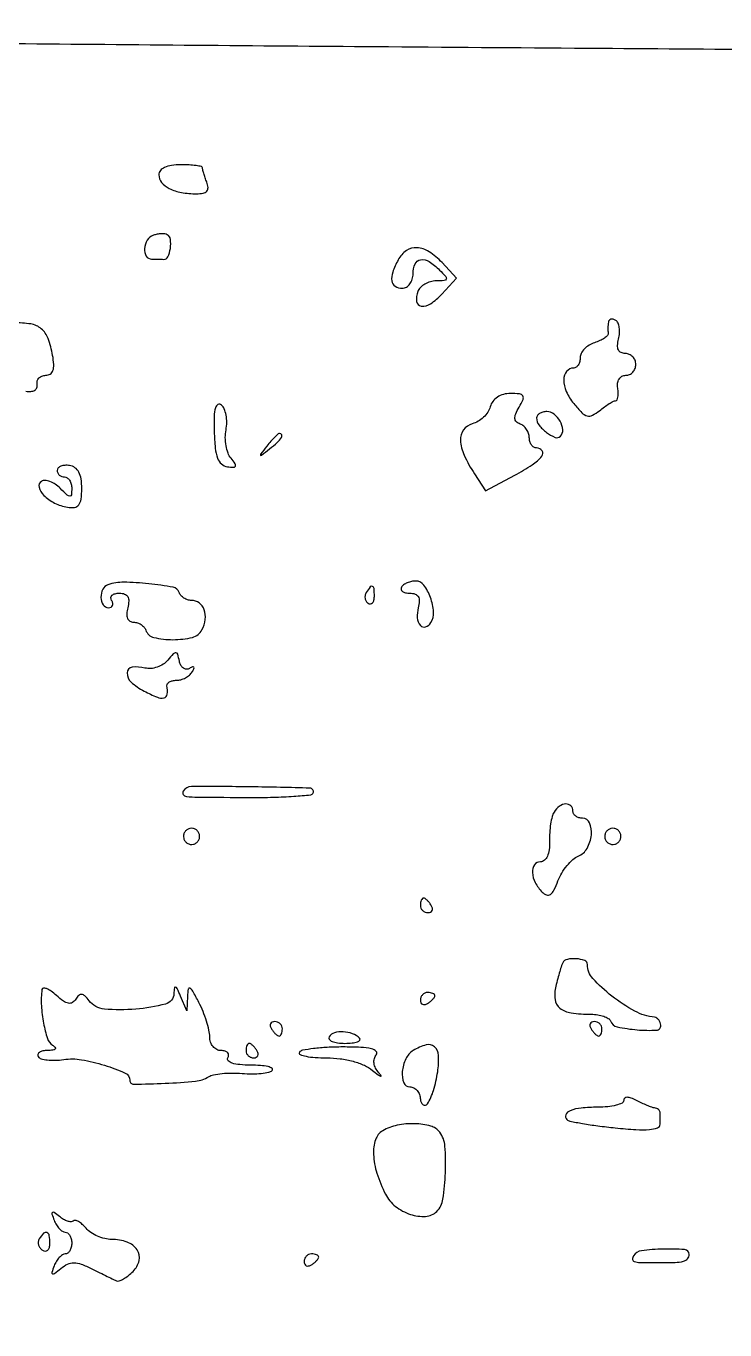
# Model space of a CAD drawing. Extents: x 0 to 5034, y 0 to 2560.
# Drawn here: x 2934.7 to 3030.9, y 2019.5 to 2199.1 of the extents above; entities that cross this region are included whole.
import ezdxf

# ---------------------------------------------------------------- set-up
doc = ezdxf.new("R2010")
doc.units = 0

msp = doc.modelspace()

# ---------------------------------------------------------------- linework, layer by layer
for points in [[(3315.229798, 2294.725646, 0.000021), (3228.5, 2295.347967, -0.000415)], [(2904.151592, 2200.106382, -0.019907), (2905.857587, 2198.947169, 0.136476), (2909.384052, 2197.59816, 0.015007), (2918.108334, 2197.038379, 0.00624), (2934.647086, 2196.681372, 0.000372), (2984.60265, 2196.26381, 0.000076), (3013.877148, 2196.045363, 0.000121), (3038.939529, 2195.868262, 0.000024), (3061.03293, 2195.718559, 0.005982), (3063, 2195.728857, -0.004119), (3064.867978, 2195.745594, -0.000065), (3075.4875, 2195.751873, -0.000172), (3087.83119, 2195.753306, -0.000114), (3102, 2195.746828, -0.000762), (3147.695655, 2195.64583, -0.001838)], [(2934.675811, 2148.810873, 0.060563), (2935.375917, 2148.777371, 0.11671), (2935.908281, 2148.945282, 0.16102), (2936.204285, 2149.287166, 0.149012), (2936.25, 2149.75, -0.116256), (2936.266238, 2150.226327, -0.123788), (2936.49461, 2150.632812, -0.114473), (2936.905542, 2150.904779, -0.08941), (2937.433779, 2151, 0.141258), (2938.047384, 2151.176882, 0.17167), (2938.416597, 2151.643436, 0.098194), (2938.527932, 2152.471405, 0.028885), (2938.37396, 2153.75, 0.042856), (2937.745895, 2156.080355, 0.131687), (2936.816721, 2157.407577, 0.135758), (2935.367196, 2158.069341, 0.046743), (2933.046498, 2158.220385, -0.027919)]]:
    msp.add_lwpolyline(points, format="xyb")
for points in [[(2953, 2178.606989, 0.176033), (2953.379819, 2177.561591, 0.10241), (2954.438984, 2176.722987, 0.074002), (2956.093412, 2176.178663, 0.042556), (2958.188776, 2176, 0.047173), (2959.0936, 2176.085556, 0.164284), (2959.59772, 2176.370334, 0.202045), (2959.76608, 2176.858347, 0.075113), (2959.606989, 2177.581787, -0.008099), (2959.374575, 2178.218074, -0.009838), (2959.178303, 2178.821775, -0.008575), (2959.032484, 2179.333672, -0.065182), (2959, 2179.581787, 0.354811), (2958.866077, 2179.746753, 0.017119), (2958.11875, 2179.87715, 0.021539), (2957.150145, 2179.969876, 0.013093), (2956, 2180, 0.034744), (2954.730014, 2179.911644, 0.074083), (2953.788402, 2179.633916, 0.111041), (2953.210442, 2179.189154, 0.175193)], [(2952.25, 2170.281721, 0.168981), (2951.40789, 2169.601836, 0.12077), (2951.027943, 2168.441372, 0.153328), (2951.265247, 2167.419842, 0.265555), (2952, 2167, -0.002316), (2952.433157, 2166.997994, -0.001757), (2952.908152, 2166.991924, -0.001776), (2953.353822, 2166.983078, -0.004146), (2953.687328, 2166.972506, 0.307549), (2954.254908, 2167.32579, 0.069723), (2954.583151, 2168.475574, 0.066064), (2954.591789, 2169.722145, 0.238516), (2954.160933, 2170.361084, 0.098497), (2953.819561, 2170.471514, 0.039523), (2953.326962, 2170.489994, 0.037158), (2952.777117, 2170.426042, 0.038604)], [(2985.945986, 2166.899075, 0.036529), (2985.190624, 2165.200179, 0.122225), (2985.067282, 2163.996339, 0.220309), (2985.531543, 2163.279676, 0.141502), (2986.5, 2163, 0.130775), (2987.075754, 2163.153209, 0.10214), (2987.5625, 2163.583333, 0.08892), (2987.888136, 2164.230589, 0.072314), (2988, 2165, -0.102194), (2988.277271, 2166.342418, -0.262553), (2989.039297, 2166.921615, -0.17928), (2990.201813, 2166.663621, -0.053105), (2991.642857, 2165.5, -0.013635), (2992.487062, 2164.608452, -0.263647), (2992.565451, 2164.25, -0.30983), (2992.298287, 2164.038499, -0.017184), (2991.178417, 2164, 0.068782), (2990.385322, 2163.89038, 0.062944), (2989.625558, 2163.568782, 0.066732), (2989.012282, 2163.093399, 0.103294), (2988.650663, 2162.532025, 0.123204), (2988.485116, 2161.173219, 0.346907), (2989.122244, 2160.54416, 0.177923), (2990.413049, 2160.861366, 0.056972), (2991.938977, 2162.164875), (2993.997182, 2164.374098), (2991.980852, 2166.520382, 0.059025), (2990.196678, 2168.019196, 0.130258), (2988.52132, 2168.577602, 0.169493), (2987.078808, 2168.173515, 0.118165)], [(3014.881579, 2158.309017, 0.019733), (3014.84332, 2157.949036, 0.013217), (3014.826763, 2157.535237, 0.013321), (3014.832027, 2157.132865, 0.025432), (3014.861265, 2156.81094, -0.225632), (3014.765215, 2156.503057, -0.053485), (3014.349021, 2156.139721, -0.044745), (3013.730664, 2155.784526, -0.031169), (3012.979687, 2155.493553, 0.06138), (3012.222754, 2155.146464, 0.063324), (3011.581533, 2154.628966, 0.070135), (3011.147154, 2154.027221, 0.121901), (3011, 2153.432612, -0.060446), (3010.933527, 2152.884769, -0.079144), (3010.737678, 2152.42083, -0.097203), (3010.447589, 2152.110192, -0.157737), (3010.106989, 2152, 0.228322), (3009.138332, 2151.533341, 0.170536), (3008.742887, 2150.397683, 0.105034), (3009.092915, 2148.771767, 0.06492), (3010.120438, 2147.099593, 0.022377), (3011.227879, 2145.850614, 0.134252), (3011.968784, 2145.412778, 0.189022), (3012.693771, 2145.490507, 0.053121), (3013.659342, 2146.132242, -0.015905), (3014.332838, 2146.655935, -0.019634), (3014.993627, 2147.098221, -0.018364), (3015.567777, 2147.422291, -0.119852), (3015.887309, 2147.5, 0.288473), (3016.088176, 2147.626409, 0.07183), (3016.209788, 2148.014062, 0.051475), (3016.242446, 2148.579285, 0.030678), (3016.170756, 2149.25, -0.076852), (3016.161049, 2149.923278, -0.105909), (3016.367832, 2150.489733, -0.123302), (3016.75815, 2150.863981, -0.130487), (3017.270475, 2151, 0.10661), (3017.803174, 2151.114888, 0.099423), (3018.256535, 2151.440625, 0.095994), (3018.560463, 2151.927375, 0.09195), (3018.666667, 2152.5, 0.095625), (3018.556158, 2153.072535, 0.097077), (3018.24074, 2153.559375, 0.098706), (3017.769992, 2153.885303, 0.102559), (3017.216702, 2154, -0.11319), (3016.628138, 2154.134968, -0.173113), (3016.264635, 2154.504533, -0.125278), (3016.148468, 2155.125128, -0.047928), (3016.289489, 2155.999004, 0.046215), (3016.422423, 2156.805232, 0.054994), (3016.392509, 2157.575304, 0.064046), (3016.21553, 2158.198685, 0.15438), (3015.90612, 2158.558021, 0.072614), (3015.550821, 2158.711855, 0.126175), (3015.231387, 2158.715881, 0.160159), (3014.999239, 2158.571615, 0.13883)], [(2998.625467, 2146.675787, -0.083058), (2998.295186, 2145.939193, -0.056255), (2997.701596, 2145.233944, -0.05519), (2996.949953, 2144.664325, -0.07073), (2996.150261, 2144.329043, 0.177032), (2994.95026, 2143.497087, 0.166216), (2994.530442, 2142.062707, 0.096882), (2995.029208, 2140.005449, 0.037273), (2996.459149, 2137.422002), (2997.985186, 2135.092976), (3001.992593, 2137.232011, 0.02247), (3004.410118, 2138.665517, 0.079422), (3005.740535, 2139.877078, 0.336087), (3005.758999, 2140.610867, 0.241407), (3005, 2141, -0.140362), (3004.618662, 2141.109202, -0.099913), (3004.29375, 2141.416146, -0.085122), (3004.074923, 2141.8752, -0.068857), (3004, 2142.416667, 0.080758), (3003.906455, 2142.99206, 0.066866), (3003.632812, 2143.550162, 0.06806), (3003.227825, 2144.007, 0.09078), (3002.75, 2144.286013, -0.100295), (3002.221585, 2144.60808, -0.192399), (3002.011973, 2145.049482, -0.119448), (3002.1229, 2145.678429, -0.029466), (3002.602346, 2146.619347, 0.028563), (3003.137265, 2147.664467, 0.250933), (3003.099239, 2148.165442, 0.230332), (3002.653903, 2148.43882, 0.024452), (3001.403601, 2148.5, 0.065388), (3000.434754, 2148.372753, 0.080131), (2999.602483, 2147.999982, 0.087195), (2998.98206, 2147.416208, 0.096825)], [(2960.621488, 2143.243789, 0.017393), (2960.760539, 2140.976439, 0.065429), (2961.080036, 2139.591357, 0.118962), (2961.621573, 2138.789834, 0.149619), (2962.427296, 2138.407792, 0.026005), (2963.273571, 2138.328238, 0.309293), (2963.538546, 2138.493696, 0.261476), (2963.505098, 2138.831087, 0.020605), (2962.938132, 2139.574547, -0.0855), (2962.52264, 2140.296633, -0.043932), (2962.24971, 2141.307354, -0.041962), (2962.146334, 2142.427082, -0.049308), (2962.242439, 2143.487904, 0.045551), (2962.343001, 2144.512405, 0.047416), (2962.253782, 2145.524128, 0.052204), (2962.001876, 2146.377516, 0.122106), (2961.610114, 2146.909941, 0.295486), (2961.134939, 2146.966664, 0.216174), (2960.787678, 2146.545221, 0.060264), (2960.617422, 2145.362873, 0.012276)], [(3005, 2145.122445, 0.168355), (3005.334241, 2144.157913, 0.062149), (3006.372096, 2143.132241, 0.06662), (3007.540828, 2142.459476, 0.302411), (3008.273108, 2142.606442, 0.217121), (3008.605196, 2143.494649, 0.109462), (3008.258497, 2144.665566, 0.101297), (3007.417301, 2145.648547, 0.166787), (3006.393011, 2146, 0.061119), (3005.860334, 2145.934643, 0.079666), (3005.409197, 2145.742218, 0.097504), (3005.107183, 2145.45714, 0.156213)], [(2967.872445, 2141.25, 0.001576), (2966.99236, 2140.120493, 0.377591), (2967, 2140, 0.377591), (2967.120493, 2139.99236, 0.001576), (2968.25, 2140.872445, 0.017685), (2969.306759, 2141.76332, 0.065617), (2969.869516, 2142.426111, 0.241985), (2969.90695, 2142.806605, 0.307699), (2969.622445, 2143, 0.184603), (2969.410139, 2142.91885, 0.013803), (2968.952641, 2142.485938, 0.017649), (2968.425681, 2141.920402, 0.012436)], [(2939, 2137.911516, 0.108912), (2939.076658, 2137.563763, 0.099759), (2939.29375, 2137.267758, 0.095344), (2939.618216, 2137.069259, 0.089971), (2940, 2137, -0.154765), (2940.381386, 2136.879052, -0.09778), (2940.70625, 2136.538393, -0.080164), (2940.925485, 2136.02945, -0.061768), (2941, 2135.428571, -0.025319), (2940.955415, 2134.548668, -0.386528), (2940.747076, 2134.361521, -0.188299), (2940.385238, 2134.505228, -0.008776), (2939.41938, 2135.437763, 0.049031), (2938.739494, 2135.995948, 0.05946), (2938.004811, 2136.369743, 0.070294), (2937.328166, 2136.515034, 0.157465), (2936.823419, 2136.390867, 0.334814), (2936.506577, 2135.576531, 0.12984), (2937.160188, 2134.4695, 0.079774), (2938.644269, 2133.409984, 0.073162), (2940.429943, 2132.828648, 0.075772), (2941.392125, 2132.811888, 0.200206), (2941.975187, 2133.15275, 0.133028), (2942.287608, 2133.930247, 0.02768), (2942.379943, 2135.412009, 0.037864), (2942.289171, 2136.729195, 0.086196), (2941.979875, 2137.6737, 0.118092), (2941.448211, 2138.27559, 0.117143), (2940.7, 2138.573525, 0.051058), (2940.049301, 2138.601979, 0.078416), (2939.499375, 2138.481982, 0.107415), (2939.133038, 2138.239154, 0.195284)], [(2945.995641, 2122.166667, 0.199563), (2945.274888, 2121.538316, 0.12054), (2945.024008, 2120.415942, 0.137097), (2945.32958, 2119.401241, 0.256885), (2946.059017, 2119, 0.108972), (2946.413961, 2119.078288, 0.182303), (2946.6254, 2119.29375, 0.161196), (2946.656512, 2119.6179, 0.082592), (2946.5, 2120, -0.153713), (2946.403771, 2120.379179, -0.191513), (2946.555735, 2120.70625, -0.129501), (2946.96056, 2120.927321, -0.060641), (2947.557614, 2121, -0.08139), (2948.288211, 2120.880281, -0.182778), (2948.716181, 2120.529639, -0.147627), (2948.858505, 2119.920933, -0.048119), (2948.710251, 2119, 0.048218), (2948.5749, 2118.158168, 0.111351), (2948.675603, 2117.529088, 0.161113), (2948.999573, 2117.14446, 0.138708), (2949.510286, 2117, -0.075754), (2950.043057, 2116.918815, -0.067471), (2950.550854, 2116.681501, -0.070375), (2950.957567, 2116.330194, -0.099348), (2951.19475, 2115.91575, 0.259676), (2952.307772, 2114.897587, 0.05899), (2954.942874, 2114.593351, 0.058197), (2957.629922, 2114.915063, 0.218985), (2958.930386, 2115.938155, 0.085062), (2959.381207, 2117.378526, 0.118603), (2959.243589, 2118.716589, 0.148426), (2958.560601, 2119.646877, 0.162099), (2957.5, 2120, -0.075886), (2956.963037, 2120.081968, -0.067504), (2956.451146, 2120.321562, -0.070373), (2956.041058, 2120.676249, -0.099185), (2955.801774, 2121.094677, 0.274978), (2954.974721, 2121.808946, 0.016696), (2951.602184, 2122.292036, 0.023645), (2948.164168, 2122.504105, 0.084548)], [(2986.396994, 2121.833333, 0.196464), (2986.344322, 2121.518155, 0.183439), (2986.525477, 2121.244792, 0.106969), (2986.95183, 2121.059697, 0.049153), (2987.557614, 2121, -0.081384), (2988.288089, 2120.880309, -0.182702), (2988.716105, 2120.529749, -0.147647), (2988.85855, 2119.921278, -0.048178), (2988.710511, 2119.000996, 0.081919), (2988.580306, 2117.594414, 0.159465), (2989.001698, 2116.561739, 0.304719), (2989.724064, 2116.357508, 0.177117), (2990.461496, 2116.937699, 0.158498), (2990.820123, 2118.408306, 0.068069), (2990.39179, 2120.406987, 0.07129), (2989.484105, 2122.111249, 0.239179), (2988.389434, 2122.666667, 0.051068), (2987.786098, 2122.604884, 0.048048), (2987.194723, 2122.421875, 0.051601), (2986.701181, 2122.152734, 0.104089)], [(2981.542705, 2121.069098, 0.090093), (2981.387618, 2120.673795, 0.095385), (2981.385962, 2120.257398, 0.099739), (2981.536973, 2119.88478, 0.108766), (2981.817021, 2119.613087, 0.158515), (2982.139071, 2119.534562, 0.191218), (2982.417083, 2119.669932, 0.126631), (2982.605052, 2120.024148, 0.059057), (2982.666667, 2120.543989, 0.019984), (2982.623697, 2121.618676, 0.269722), (2982.40792, 2121.929499, 0.350126), (2982.086603, 2121.852054, 0.02679)], [(2954.213232, 2111.75896, -0.077201), (2953.583358, 2111.201349, -0.060629), (2952.760906, 2110.804654, -0.061403), (2951.879444, 2110.620779, -0.084898), (2951.076091, 2110.690353, 0.09842), (2949.320009, 2110.795086, 0.364997), (2948.631916, 2110.032683, 0.22123), (2949.171522, 2108.760579, 0.064318), (2950.967304, 2107.516908, 0.019951), (2952.790649, 2106.664402, 0.157799), (2953.70767, 2106.586786, 0.315672), (2954.140537, 2107.069827, 0.069042), (2954.118421, 2108.25, -0.197454), (2954.186286, 2108.535607, -0.108359), (2954.458075, 2108.779687, -0.078529), (2954.898098, 2108.944874, -0.050641), (2955.440983, 2109, 0.070406), (2956.045089, 2109.085489, 0.052739), (2956.668275, 2109.339137, 0.05336), (2957.216072, 2109.712731, 0.078175), (2957.595492, 2110.154508, 0.029675), (2957.834063, 2110.59725, 0.276148), (2957.812447, 2110.804438, 0.345921), (2957.634452, 2110.85215, 0.037368), (2957.23019, 2110.642266, -0.143723), (2956.794022, 2110.522452, -0.15162), (2956.3726, 2110.661338, -0.118953), (2956.03064, 2111.055424, -0.071389), (2955.825682, 2111.643483, 0.022387), (2955.598792, 2112.58038, 0.313982), (2955.343444, 2112.786855, 0.227906), (2954.990953, 2112.647428, 0.013475)], [(2956.345006, 2093.75, 0.28896), (2956.349586, 2093.267406, 0.229452), (2956.804076, 2092.990246, 0.022253), (2958.352673, 2092.909619, 0.000543), (2965.5, 2092.863636, 0.007455), (2968.776326, 2092.894969, 0.011857), (2971.576563, 2093.030005, 0.005809), (2973.899915, 2093.224491, 0.287898), (2974.25, 2093.493827, 0.513518), (2973.806539, 2094.149869, 0.003318), (2965.642424, 2094.320864, 0.003563), (2957.473558, 2094.379516, 0.260072)], [(3007.410934, 2090.855889, 0.076359), (3007.143554, 2090.225503, 0.023383), (3006.935398, 2089.208943, 0.022802), (3006.805992, 2088.033178, 0.023116), (3006.785034, 2086.855889, -0.036868), (3006.731186, 2085.667437, -0.07452), (3006.483859, 2084.765882, -0.110329), (3006.069068, 2084.204428, -0.180613), (3005.521601, 2084, 0.249165), (3004.715961, 2083.571951, 0.165021), (3004.433555, 2082.539227, 0.104322), (3004.820027, 2081.132166, 0.077517), (3005.772962, 2079.827038, 0.107974), (3006.376997, 2079.439629, 0.24744), (3006.897463, 2079.507657, 0.12495), (3007.391302, 2080.085607, 0.023792), (3007.948295, 2081.364004, -0.042838), (3008.46985, 2082.44662, -0.037581), (3009.188852, 2083.47602, -0.039444), (3009.9856, 2084.308168, -0.085037), (3010.735455, 2084.776844, 0.169706), (3011.942242, 2085.846337, 0.099376), (3012.540276, 2087.704771, 0.127495), (3012.308204, 2089.346915, 0.302988), (3011.329401, 2090, -0.073603), (3010.821428, 2090.075184, -0.087985), (3010.390512, 2090.29375, -0.100586), (3010.102444, 2090.618652, -0.131979), (3010, 2091, 0.196132), (3009.713378, 2091.702581, 0.216204), (3009.03217, 2091.966992, 0.14477), (3008.146607, 2091.650597, 0.096935)], [(2956.552786, 2088.08541, 0.099038), (2956.401684, 2087.679226, 0.097945), (2956.417584, 2087.244476, 0.097945), (2956.597789, 2086.848514, 0.099038), (2956.91459, 2086.552786, 0.099038), (2957.320774, 2086.401684, 0.097945), (2957.755524, 2086.417584, 0.097945), (2958.151486, 2086.597789, 0.099038), (2958.447214, 2086.91459, 0.099038), (2958.598316, 2087.320774, 0.097945), (2958.582416, 2087.755524, 0.097945), (2958.402211, 2088.151486, 0.099038), (2958.08541, 2088.447214, 0.099038), (2957.679226, 2088.598316, 0.097945), (2957.244476, 2088.582416, 0.097945), (2956.848514, 2088.402211, 0.099038)], [(3014.552786, 2088.08541, 0.099038), (3014.401684, 2087.679226, 0.097945), (3014.417584, 2087.244476, 0.097945), (3014.597789, 2086.848514, 0.099038), (3014.91459, 2086.552786, 0.099038), (3015.320774, 2086.401684, 0.097945), (3015.755524, 2086.417584, 0.097945), (3016.151486, 2086.597789, 0.099038), (3016.447214, 2086.91459, 0.099038), (3016.598316, 2087.320774, 0.097945), (3016.582416, 2087.755524, 0.097945), (3016.402211, 2088.151486, 0.099038), (3016.08541, 2088.447214, 0.099038), (3015.679226, 2088.598316, 0.097945), (3015.244476, 2088.582416, 0.097945), (3014.848514, 2088.402211, 0.099038)], [(2989, 2078, 0.105053), (2989.081062, 2077.618444, 0.099167), (2989.311086, 2077.29375, 0.09642), (2989.654762, 2077.076123, 0.093332), (2990.059017, 2077, 0.108972), (2990.413961, 2077.078288, 0.182303), (2990.6254, 2077.29375, 0.161196), (2990.656512, 2077.6179, 0.082592), (2990.5, 2078, 0.029505), (2990.231006, 2078.382774, 0.035638), (2989.933975, 2078.70625, 0.038439), (2989.65171, 2078.934461, 0.151918), (2989.440983, 2079, 0.210953), (2989.272352, 2078.92554, 0.081139), (2989.129539, 2078.70625, 0.061769), (2989.032345, 2078.382849, 0.042167)], [(3008.59427, 2070.083333, 0.047184), (3008.436526, 2069.714847, 0.006092), (3008.184458, 2068.894168, 0.007066), (3007.910305, 2067.910021, 0.005844), (3007.645373, 2066.854258, 0.088967), (3007.542396, 2065.040264, 0.197211), (3008.20683, 2063.852926, 0.134118), (3009.75668, 2063.189345, 0.034488), (3012.498454, 2063, -0.036339), (3013.416647, 2062.933179, -0.045689), (3014.245379, 2062.733352, -0.052561), (3014.877155, 2062.44135, -0.171888), (3015.166667, 2062.092262, 0.256538), (3016.103147, 2061.276481, 0.032308), (3018.854987, 2060.861181, 0.034065), (3021.514745, 2060.815721, 0.429085), (3022.10187, 2061.5, 0.069412), (3022.006749, 2061.888494, 0.071981), (3021.809612, 2062.230865, 0.079191), (3021.544206, 2062.476433, 0.119889), (3021.25, 2062.583794, -0.096155), (3018.525897, 2063.435373, -0.042727), (3015.365006, 2065.506769, -0.041055), (3012.739887, 2067.940444, -0.18744), (3012, 2069.844764, 0.310319), (3011.621844, 2070.395391, 0.074455), (3010.480189, 2070.648975, 0.06899), (3009.242702, 2070.564913, 0.22006)], [(2936.894037, 2066.404988, 0.043332), (2936.827433, 2064.181523, 0.032934), (2937.125509, 2061.760604, 0.030518), (2937.660114, 2059.6614, 0.174697), (2938.350258, 2058.765313, -0.064716), (2938.723284, 2058.452483, -0.383498), (2938.725922, 2058.21883, -0.186594), (2938.419841, 2058.059193, -0.025839), (2937.690983, 2058.015313, 0.045388), (2937.033786, 2057.949918, 0.097943), (2936.564643, 2057.759725, 0.174492), (2936.356533, 2057.483036, 0.216526), (2936.396955, 2057.166731, 0.188523), (2936.788023, 2056.872788, 0.040042), (2937.640056, 2056.707302, 0.036673), (2938.721661, 2056.66566, 0.027731), (2939.905614, 2056.772839, -0.078423), (2942.352486, 2056.74642, -0.034416), (2945.512336, 2055.98611, -0.028628), (2948.350792, 2054.910662, -0.296069), (2949, 2053.910385, 0.417782), (2949.544886, 2053.372088, 0.008206), (2953.86459, 2053.495576, 0.013427), (2958.05898, 2053.797438, 0.114212), (2959.835307, 2054.398214, -0.090049), (2960.525845, 2054.6692, -0.024083), (2961.698203, 2054.841818, -0.023599), (2963.072435, 2054.91175, -0.022403), (2964.471357, 2054.854161, 0.020953), (2965.834087, 2054.794103, 0.026138), (2967.099288, 2054.85757, 0.02596), (2968.128527, 2055.017647, 0.14582), (2968.61303, 2055.279696, 0.48003), (2968.582919, 2055.5531, 0.082884), (2968.027325, 2055.788411, 0.040615), (2966.988888, 2055.949658, 0.018218), (2965.60765, 2056, -0.021719), (2964.126227, 2056.064382, -0.056174), (2963.079228, 2056.275631, -0.118903), (2962.546628, 2056.60072, -0.348025), (2962.5, 2057, 0.139169), (2962.607943, 2057.379648, 0.191142), (2962.478525, 2057.70625, 0.138808), (2962.110654, 2057.926733, 0.066118), (2961.559017, 2058, -0.119609), (2960.962869, 2058.144679, -0.101289), (2960.45669, 2058.552385, -0.09234), (2960.117476, 2059.163558, -0.080808), (2960, 2059.885693, 0.055262), (2959.897826, 2060.807312, 0.020972), (2959.561185, 2062.058854, 0.020468), (2959.078008, 2063.400704, 0.023547), (2958.506161, 2064.635693, 0.007107), (2957.663546, 2066.196806, 0.140534), (2957.281355, 2066.576713, 0.516782), (2957.033936, 2066.456951, 0.031966), (2956.935875, 2065.5), (2956.859429, 2063.5), (2956, 2065.5, 0.008174), (2955.532272, 2066.541202, 0.196337), (2955.301801, 2066.753553, 0.485228), (2955.136137, 2066.652721, 0.019511), (2955.070285, 2065.846513, -0.329257), (2953.913622, 2064.412172, -0.043157), (2949.81111, 2063.70902, -0.043034), (2945.493779, 2063.719942, -0.210183), (2943.402643, 2064.870164, 0.035465), (2942.82506, 2065.522777, 0.166267), (2942.379224, 2065.735887, 0.221131), (2941.975117, 2065.60247, 0.065865), (2941.553366, 2065.086348, -0.113291), (2941.088211, 2064.615385, -0.190651), (2940.550066, 2064.512334, -0.110452), (2939.863469, 2064.808785, -0.026997), (2938.900723, 2065.589845, 0.027563), (2938.163321, 2066.186703, 0.059943), (2937.527211, 2066.538847, 0.121157), (2937.094901, 2066.601848, 0.353122)], [(2989, 2064.940983, 0.108972), (2989.078288, 2064.586039, 0.182303), (2989.29375, 2064.3746, 0.161196), (2989.6179, 2064.343488, 0.082592), (2990, 2064.5, 0.029505), (2990.382774, 2064.768994, 0.035638), (2990.70625, 2065.066025, 0.038439), (2990.934461, 2065.34829, 0.151918), (2991, 2065.559017, 0.210953), (2990.92554, 2065.727648, 0.081139), (2990.70625, 2065.870461, 0.061769), (2990.382849, 2065.967655, 0.042167), (2990, 2066, 0.105053), (2989.618444, 2065.918938, 0.099167), (2989.29375, 2065.688914, 0.09642), (2989.076123, 2065.345238, 0.093332)], [(2968.5, 2061, 0.029505), (2968.768994, 2060.617226, 0.035638), (2969.066025, 2060.29375, 0.038439), (2969.34829, 2060.065539, 0.151918), (2969.559017, 2060, 0.210953), (2969.727648, 2060.07446, 0.081139), (2969.870461, 2060.29375, 0.061769), (2969.967655, 2060.617151, 0.042167), (2970, 2061, 0.105053), (2969.918938, 2061.381556, 0.099167), (2969.688914, 2061.70625, 0.09642), (2969.345238, 2061.923877, 0.093332), (2968.940983, 2062, 0.108972), (2968.586039, 2061.921712, 0.182303), (2968.3746, 2061.70625, 0.161196), (2968.343488, 2061.3821, 0.082592)], [(3012.5, 2061, 0.029505), (3012.768994, 2060.617226, 0.035638), (3013.066025, 2060.29375, 0.038439), (3013.34829, 2060.065539, 0.151918), (3013.559017, 2060, 0.210953), (3013.727648, 2060.07446, 0.081139), (3013.870461, 2060.29375, 0.061769), (3013.967655, 2060.617151, 0.042167), (3014, 2061, 0.105053), (3013.918938, 2061.381556, 0.099167), (3013.688914, 2061.70625, 0.09642), (3013.345238, 2061.923877, 0.093332), (3012.940983, 2062, 0.108972), (3012.586039, 2061.921712, 0.182303), (3012.3746, 2061.70625, 0.161196), (3012.343488, 2061.3821, 0.082592)], [(2976.444954, 2059.910933, 0.310977), (2976.462001, 2059.566257, 0.13067), (2976.848013, 2059.267587, 0.067757), (2977.601221, 2059.064518, 0.03202), (2978.60765, 2059, 0.024102), (2979.607391, 2059.04822, 0.058498), (2980.328328, 2059.204336, 0.143875), (2980.652947, 2059.434082, 0.380548), (2980.637722, 2059.695611, 0.108371), (2979.656243, 2060.324014, 0.075716), (2978.364571, 2060.589151, 0.082243), (2977.162288, 2060.452948, 0.187217)], [(2965, 2058, 0.105053), (2965.081062, 2057.618444, 0.099167), (2965.311086, 2057.29375, 0.09642), (2965.654762, 2057.076123, 0.093332), (2966.059017, 2057, 0.108972), (2966.413961, 2057.078288, 0.182303), (2966.6254, 2057.29375, 0.161196), (2966.656512, 2057.6179, 0.082592), (2966.5, 2058, 0.029505), (2966.231006, 2058.382774, 0.035638), (2965.933975, 2058.70625, 0.038439), (2965.65171, 2058.934461, 0.151918), (2965.440983, 2059, 0.210953), (2965.272352, 2058.92554, 0.081139), (2965.129539, 2058.70625, 0.061769), (2965.032345, 2058.382849, 0.042167)], [(2972.345492, 2057.75, 0.467882), (2972.44201, 2057.460372, 0.044362), (2973.26077, 2057.220313, 0.032414), (2974.521585, 2057.053251, 0.016734), (2976.112242, 2057, -0.032007), (2977.971475, 2056.880859, -0.034685), (2979.749912, 2056.525298, -0.037617), (2981.290353, 2055.97715, -0.0689), (2982.421259, 2055.276534, 0.007467), (2983.177216, 2054.668593, 0.074987), (2983.529172, 2054.470489, 0.732809), (2983.588396, 2054.545404, 0.030903), (2983.273794, 2054.95274, -0.06159), (2982.836387, 2055.597049, -0.084891), (2982.627401, 2056.263175, -0.097273), (2982.664649, 2056.89055, -0.110316), (2982.938757, 2057.426206, 0.386324), (2982.917986, 2057.891628, 0.141042), (2982.290109, 2058.241715, 0.046095), (2980.807161, 2058.445069, 0.011039), (2978.319472, 2058.5, 0.012698), (2976.174558, 2058.445518, 0.018527), (2974.291552, 2058.279687, 0.014268), (2972.777995, 2058.045631, 0.211905)], [(2988.015919, 2058.009838, 0.145468), (2986.997725, 2056.868216, 0.087255), (2986.51759, 2055.101339, 0.11229), (2986.719883, 2053.582119, 0.313389), (2987.557418, 2053, -0.117097), (2988.107663, 2052.869345, -0.100553), (2988.576241, 2052.500625, -0.092874), (2988.890814, 2051.949235, -0.083502), (2989, 2051.3, 0.23461), (2989.372833, 2050.549157, 0.43985), (2989.969651, 2050.657597, 0.069063), (2990.812318, 2052.522533, 0.033418), (2991.384079, 2055.083333, 0.048815), (2991.508828, 2057.336561, 0.206148), (2990.93475, 2058.528502, 0.252997), (2989.779958, 2058.786438, 0.069545)], [(3017, 2051.135184, -0.289561), (3016.771463, 2050.773645, -0.046773), (3015.952292, 2050.47471, -0.039366), (3014.800136, 2050.267744, -0.024767), (3013.433333, 2050.2, 0.023758), (3011.140505, 2050.090992, 0.07099), (3009.617644, 2049.723553, 0.198501), (3009.038596, 2049.161612, 0.307661), (3009.164335, 2048.502332, 0.149366), (3009.579616, 2048.281434, 0.00565), (3011.327957, 2047.961447, 0.009738), (3013.43117, 2047.643052, 0.006657), (3015.831002, 2047.359875, 0.010369), (3018.686023, 2047.121196, 0.035807), (3020.541155, 2047.137735, 0.06308), (3021.653018, 2047.370644, 0.319862), (3022, 2047.857544), (3022, 2048.811278), (3022, 2049.5, 0.140307), (3021.943205, 2049.698411, 0.085103), (3021.779687, 2049.882092, 0.073252), (3021.536739, 2050.023582, 0.06268), (3021.25, 2050.098612, -0.053138), (3020.850708, 2050.195019, -0.012374), (3020.20625, 2050.443375, -0.012628), (3019.475001, 2050.768032, -0.012078), (3018.75, 2051.133796, 0.031754), (3018.01648, 2051.46835, 0.091159), (3017.468193, 2051.5696, 0.185454), (3017.136965, 2051.44267, 0.212647)], [(2983.8183, 2046.958124, 0.184379), (2982.827974, 2045.728529, 0.089605), (2982.553127, 2043.699468, 0.066446), (2983.017036, 2041.10285, 0.040714), (2984.203744, 2038.223016, 0.107869), (2985.574245, 2036.552851, 0.086646), (2987.623571, 2035.444278, 0.096542), (2989.725457, 2035.168376, 0.182855), (2991.260822, 2035.860822, 0.16049), (2992.115154, 2037.554704, 0.027704), (2992.455082, 2041.180744, 0.028527), (2992.385762, 2044.836798, 0.140611), (2991.675685, 2046.75, 0.169539), (2990.42122, 2047.608472, 0.059512), (2988.230372, 2047.929209, 0.056702), (2985.814973, 2047.719023, 0.08219)], [(2938.584097, 2034.641444, 0.0442), (2938.891147, 2034.013435, 0.05126), (2939.291272, 2033.482174, 0.058677), (2939.719384, 2033.117443, 0.148172), (2940.106989, 2033, -0.164455), (2940.447641, 2032.884842, -0.095748), (2940.737678, 2032.559375, -0.076852), (2940.933678, 2032.073715, -0.057609), (2941, 2031.5, -0.057609), (2940.933678, 2030.926285, -0.076852), (2940.737678, 2030.440625, -0.095748), (2940.447641, 2030.115158, -0.164455), (2940.106989, 2030, 0.148172), (2939.719384, 2029.882557, 0.058677), (2939.291272, 2029.517826, 0.05126), (2938.891147, 2028.986565, 0.0442), (2938.584097, 2028.358556, 0.012623), (2938.261332, 2027.44948, 0.401278), (2938.354846, 2027.254548, 0.260778), (2938.621091, 2027.294763, 0.008155), (2939.511197, 2028.009292, -0.061109), (2940.434536, 2028.601982, -0.11626), (2941.291749, 2028.791074, -0.087689), (2942.30341, 2028.597247, -0.024537), (2943.784089, 2027.947891, 0.000735), (2944.873019, 2027.407177, 0.000883), (2945.898832, 2026.901936, 0.000754), (2946.764457, 2026.479107, 0.005917), (2947.16938, 2026.287964, 0.19773), (2947.532316, 2026.273882, 0.042177), (2948.116577, 2026.546053, 0.038063), (2948.786449, 2027.000748, 0.02825), (2949.453898, 2027.596755, 0.142664), (2950.274189, 2029.091236, 0.205173), (2949.998453, 2030.555255, 0.159577), (2948.626827, 2031.627319, 0.086952), (2946.5, 2032, -0.058525), (2945.543732, 2032.112315, -0.043725), (2944.53575, 2032.447724, -0.044588), (2943.629009, 2032.94042, -0.072933), (2942.979944, 2033.524166, 0.034968), (2942.457854, 2034.070587, 0.05576), (2941.935151, 2034.449183, 0.076276), (2941.489569, 2034.618526, 0.254365), (2941.199509, 2034.532842, -0.209209), (2940.903403, 2034.416995, -0.069523), (2940.434504, 2034.501528, -0.055101), (2939.879478, 2034.754248, -0.038858), (2939.319117, 2035.150119, 0.013349), (2938.601698, 2035.713875, 0.321626), (2938.360415, 2035.717972, 0.330539), (2938.283996, 2035.492629, 0.013724)], [(2936.542705, 2032.069098, 0.108373), (2936.401101, 2031.665803, 0.099685), (2936.434921, 2031.22714, 0.095498), (2936.639411, 2030.820631, 0.090427), (2936.983688, 2030.510081, 0.136093), (2937.36964, 2030.397824, 0.190788), (2937.701458, 2030.524436, 0.140899), (2937.925389, 2030.890269, 0.067432), (2938, 2031.440983, 0.039415), (2937.914842, 2032.519563, 0.25701), (2937.592818, 2032.933879, 0.315493), (2937.13314, 2032.838655, 0.050477)], [(2973, 2028.940983, 0.108972), (2973.078288, 2028.586039, 0.182303), (2973.29375, 2028.3746, 0.161196), (2973.6179, 2028.343488, 0.082592), (2974, 2028.5, 0.029505), (2974.382774, 2028.768994, 0.035638), (2974.70625, 2029.066025, 0.038439), (2974.934461, 2029.34829, 0.151918), (2975, 2029.559017, 0.210953), (2974.92554, 2029.727648, 0.081139), (2974.70625, 2029.870461, 0.061769), (2974.382849, 2029.967655, 0.042167), (2974, 2030, 0.105053), (2973.618444, 2029.918938, 0.099167), (2973.29375, 2029.688914, 0.09642), (2973.076123, 2029.345238, 0.093332)], [(3018.35231, 2029.75, 0.148564), (3018.216639, 2029.250383, 0.322497), (3018.446042, 2028.950954, 0.068296), (3019.256796, 2028.82283, 0.005089), (3021.5, 2028.8, 0.00669), (3024.069299, 2028.83438, 0.054814), (3025.229032, 2028.993412, 0.15726), (3025.784692, 2029.340052, 0.177085), (3026, 2029.928911, 0.393259), (3025.385096, 2030.589809, 0.023869), (3022.435856, 2030.661607, 0.025132), (3019.43568, 2030.440262, 0.225398)]]:
    msp.add_lwpolyline(points, format="xyb", close=True)

doc.saveas('drawing.dxf')
